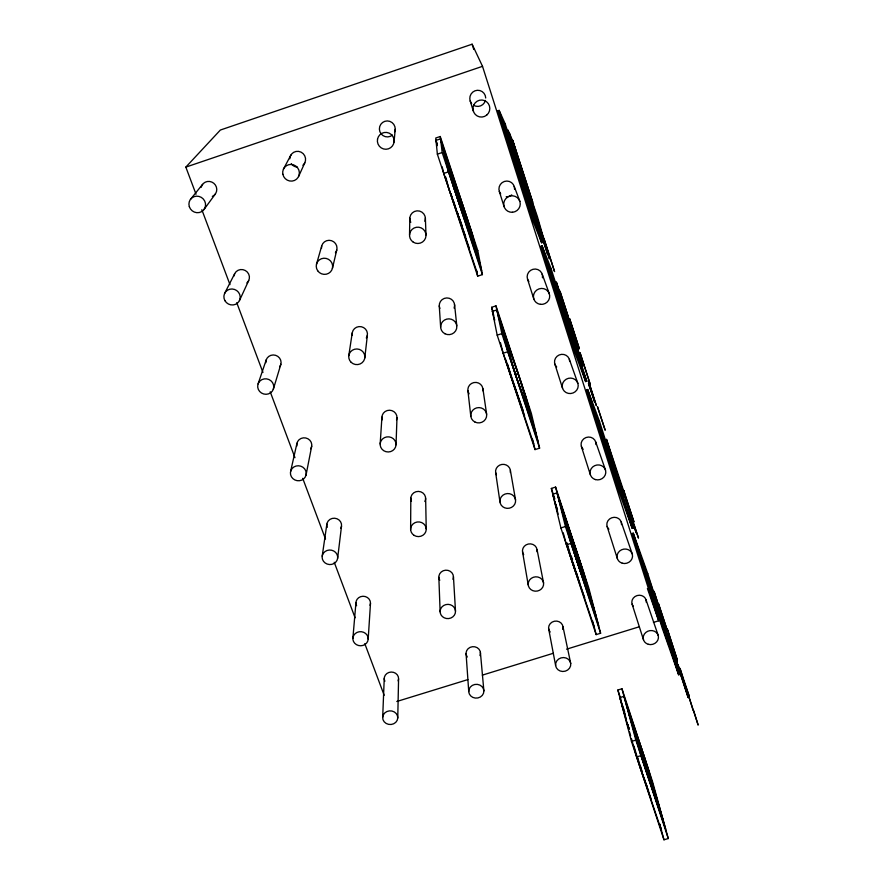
<?xml version="1.0" encoding="UTF-8"?>
<svg xmlns="http://www.w3.org/2000/svg" width="884" height="884" viewBox="0 0 884 884"><rect width="100%" height="100%" fill="white"/><g stroke="black" fill="none" stroke-linecap="round" stroke-linejoin="round"><path stroke-width="1.33" d="M410.618 529.604L410.817 498.046M409.535 234.89L409.8 218.171M524.256 181.552L542.522 237.929M397.756 718.04A7.547 6.84 0.6 0 0 386.772 711.587A7.547 6.84 0.6 0 0 386.131 723.432A7.547 6.84 0.6 0 0 397.756 718.04L398.573 678.945M396.032 444.807A7.945 7.58 2.8 0 0 384.474 437.635A7.945 7.58 2.8 0 0 383.8 450.752A7.945 7.58 2.8 0 0 396.032 444.807L396.982 417.845M382.684 717.355L384.242 678.282M543.903 238.194L554.566 271.609L543.991 238.923M368.186 639.088A7.669 7.05 2.7 0 0 356.992 632.436A7.669 7.05 2.7 0 0 356.407 644.635A7.669 7.05 2.7 0 0 368.186 639.088L370.495 603.352M380.164 444.011L381.932 417.082M352.871 638.37L355.943 602.667M394.032 142.125L395.225 129.373M364.783 357.998L367.379 335.169M337.622 558.401A7.79 7.271 5.7 0 0 326.992 550.511A7.79 7.271 5.7 0 0 325.124 562.964A7.79 7.271 5.7 0 0 337.622 558.401L341.511 526.212M322.196 556.202L326.859 524.113M348.793 355.611L352.241 332.892M306.019 475.172A7.923 7.492 10.3 0 0 296.074 466.034A7.923 7.492 10.3 0 0 292.88 478.609A7.923 7.492 10.3 0 0 306.019 475.172L311.721 446.066M290.626 471.393L296.98 443.171M332.428 268.36L336.782 249.94M316.472 264.272L321.688 246.05M273.322 389.269A8.078 7.713 17.5 0 0 264.194 378.904A8.078 7.713 17.5 0 0 259.642 391.468A8.078 7.713 17.5 0 0 273.322 389.269L280.891 364.197M258.106 383.844L266.261 359.755M511.438 141.429L508.046 130.047L544.08 239.918L537.395 216.613L529.803 194.403L549.472 258.868L531.35 202.9M298.582 176.524L304.836 162.767M239.476 300.56L248.724 280.526M224.602 293.433L234.658 273.742M283.466 169.065L290.935 154.987M203.961 209.563L215.265 194.104M190.513 199.32L202.558 184.38M196.027 194.226L185.839 167.109L220.359 130.036L472.111 44.2L482.52 66.333L658.679 620.8L653.42 622.424M185.839 167.109L482.52 66.333M498.035 110.765L499.151 110.389L505.25 123.97L542.776 242.382L541.605 242.768L533.229 221.63L498.035 110.765L504.046 124.368L541.605 242.768M440.254 136.501L435.768 138.014L437.359 154.148L477.68 276.162L482.41 274.604L477.78 250.592L440.254 136.501L442.177 152.534L482.41 274.604M437.237 145.661L436 140.368L440.53 138.843L472.056 233.177L481.647 270.648L448.531 171.839L440.53 138.843M504.046 124.368L505.25 123.97M437.359 154.148L442.177 152.534M510.808 143.285L509.637 143.672L517.173 170.037L531.726 213.298L532.886 212.911L511.228 144.6L518.3 169.662L532.886 212.911M476.973 272.184L443.735 173.441L448.531 171.839M453.448 187.021L455.724 186.27L468.686 226.647L466.012 221.829L452.707 180.402L455.724 186.27M517.173 170.037L518.3 169.662M533.229 221.63L534.334 221.265L542.776 242.382M475.581 251.31L477.78 250.592M541.052 246.249L542.146 245.896L551.097 268.637L586.777 381.203L585.628 381.579L574.622 351.998L541.052 246.249L549.925 269.023L585.628 381.579M549.925 269.023L551.097 268.637M491.614 307.3L495.968 305.864L531.339 413.358L539.605 448.144L535.019 449.602L497.184 335.147L491.614 307.3L492.907 311.223M494.432 319.223L492.421 311.367L496.83 309.93L525.936 396.949L538.245 442.42L507.825 351.721L496.83 309.93M497.184 335.147L501.858 333.622L495.968 305.864M533.704 443.867L503.162 353.235L507.825 351.721M574.622 351.998L575.694 351.655L586.777 381.203M514.786 374.573L518.035 373.523L533.881 426.784L516.422 377.137L500.587 323.61L518.035 373.523M586.644 389.866L587.716 389.524L599.529 421.436L633.309 527.991L632.182 528.345L618.535 490.311L586.644 389.866L598.391 421.801L632.182 528.345M598.391 421.801L599.529 421.436M597.783 423.016L598.877 422.662L610.546 457.315L621.109 491.703L620.004 492.057L597.783 423.016L620.004 492.057M600.203 429.646L601.319 429.293M601.916 437.027L602.999 436.685L598.877 422.662M608.369 457.348L609.441 457.006L621.109 491.703M609.43 457.669L610.546 457.315M551.362 488.432L555.594 487.084L588.711 587.727L600.612 633.231L596.159 634.613L560.898 527.936L551.362 488.432L554.809 498.885M558.169 514.179L552.765 494.222L557.042 492.863L583.65 572.357L598.656 625.773L570.987 543.362L557.042 492.863M616.104 478.719L617.22 478.366M617.352 484.686L618.435 484.344M618.535 490.311L619.585 489.979L633.309 527.991M560.898 527.936L565.44 526.51L555.594 487.084M592.457 620.601L594.258 627.132L566.467 544.776L570.987 543.362M632.248 533.505L633.287 533.174L647.795 573.727L679.719 674.448L678.625 674.779L662.492 628.789L632.248 533.505L646.679 574.07L647.795 573.727M641.187 560.754L642.248 560.434L651.154 585.418L670.094 645.165L669.011 645.497L659.53 618.546L641.187 560.754L650.06 585.749L669.011 645.497M650.06 585.749L651.154 585.418M659.53 618.546L660.58 618.225L670.094 645.165M396.794 701.498L467.857 679.597M482.332 675.133L553.406 653.243M566.556 649.188L638.944 626.878M662.492 628.789L663.519 628.469L679.719 674.448M617.861 690.017L621.949 688.769L652.646 782.064L668.271 838.529L663.983 839.8L631.474 741.422L617.861 690.017L620.855 699.089M628.789 729.245L619.861 697.575L623.994 696.316L647.95 767.798L665.718 829.28L640.955 755.643L623.994 696.316M631.474 741.422L635.839 740.107L621.949 688.769M637.707 744.472L639.751 743.853L656.967 799.744L649.674 780.981L632.071 723.731L639.751 743.853M631.397 738.483L636.602 756.947L640.955 755.643M535.627 215.574L512.112 141.926M535.969 215.818L539.881 231.055L547.594 254.238M580.114 356.683L563.826 304.98L582.899 365.821M588.479 383.568L593.518 398.33M564.412 307.466L556.312 281.897L561.042 296.184M524.267 181.574L526.068 186.469L525.129 183.065M676.172 661.199L679.056 669.873M634.104 526.068L629.728 513.361L636.204 532.82M582.899 365.777L580.445 357.711M679 669.74L667.442 633.485L671.243 644.524M636.137 532.698L626.436 501.14L638.513 538.124L634.104 525.251M645.386 782.274L646.867 786.02M458.818 217.022L462.111 225.63M514.223 186.413L519.88 201.43M201.839 209.718L229.973 284.626M236.757 302.704L262.946 372.44M270.217 391.811L294.958 457.669M302.715 478.332L325.511 539.03M334.24 562.279L355.092 617.806M364.794 643.64L384.186 695.299M574.246 344.462L573.495 342.395M624.237 492.156L623.761 490.366L633.961 521.969L606.468 439.215L622.668 491.272L624.447 496.543L611.894 457.282L626.458 501.151L624.071 492.41M456.94 211.895L461.194 223.564M643.43 776.903L648.613 791.147M542.223 274.217L549.351 293.886M626.469 719.576L622.347 706.393L625.485 715.454M579.683 582.722L574.235 567.528L566.876 542.743M523.085 410.419L511.803 378.628L507.593 364.263M569.362 359.346L577.871 383.369A8.044 7.702 -18.6 0 1 568.401 393.402A8.044 7.702 -18.6 0 1 564.346 380.695A8.044 7.702 -18.6 0 1 577.871 383.369M453.249 201.442L465.625 236.592M647.397 588.501L658.679 620.8M595.694 441.912L605.485 470.012M650.944 798.495L640.546 768.638L633.972 746.118M524.577 415.69L505.803 359.744M584.722 597.827L570.887 557.859L566.766 543.505M572.976 340.915L552.036 278.637L573.606 345.92L562.821 310.837M621.242 522.035L632.237 553.959M469.183 247.818L449.028 189.154L445.779 177.187M557.484 509.527L554.798 501.714L557.417 510.853M646.038 599.827L658.16 635.331M555.981 286.118L553.163 278.272L560.986 304.24M636.602 756.947L661.475 830.54L659.608 823.999M436 140.368L437.315 144.302M492.421 311.367L493.736 315.268M552.765 494.222L554.511 499.427M619.861 697.575L624.679 711.863M557.075 289.366L557.671 291.134M557.992 292.107L563.97 310.461M671.409 645L676.039 660.779M501.858 333.622L539.605 448.144M565.44 526.51L600.612 633.231M635.839 740.107L668.271 838.529M681.984 676.161L689.155 695.995L679.962 668.249L683.034 678.437M693.609 710.471L698.161 725.112L688.724 696.194L693.144 710.493M681.763 676.779L677.862 664.249L686.448 690.514L682.967 679.188M543.892 242.183L547.605 254.249M531.394 203.055L513.173 142.114L509.372 132.987L515.814 154.7L515.648 153.993M564.323 311.566L567.627 321.931M561.915 307.157L562.887 310.207M632.104 604.137L643.497 639.839M642.248 560.434L678.625 674.779M499.151 110.389L534.334 221.265M542.146 245.896L575.694 351.655M587.716 389.524L619.585 489.979M633.287 533.174L663.519 628.469M472.111 44.2L473.78 49.46M607.12 526.466L617.352 558.6M581.374 446.475L590.379 474.796M554.854 364.042L562.544 388.297M593.628 398.706L594.722 402.308L588.479 383.601M527.505 279.046L533.803 298.969M561.395 297.3L564.224 306.615M567.937 322.925L568.567 324.892M499.294 191.386L504.101 206.668M568.876 325.887L569.484 327.831M569.782 328.793L573.495 340.926M470.189 100.92L473.393 111.251M571.296 556.091L572.512 560.014M576.578 573.119L577.793 577.042M457.194 211.773L458.409 215.718M627.861 725.002L629.054 728.902M640.204 765.356L642.193 771.865M643.795 777.069L644.989 780.97M573.02 562.323L576.622 574.191M522.985 175.872L514.554 149.871L514.819 151.042M627.817 724.847L628.988 728.747M637.574 757.389L643.044 775.611M453.713 201.397L456.476 210.602M626.999 722.283L628.933 728.902M450.984 193.607L452.862 200.138M573.97 342.539L574.578 344.749M629.541 731.886L630.657 735.842M494.012 317.566L494.753 320.207M659.696 824.021L663.983 839.8M563.23 532.798L566.467 544.776M532.323 438.663L533.361 442.564M500.477 342.771L503.162 353.235M594.17 626.789L596.159 634.613M442.188 166.833L443.735 173.441M533.174 441.558L535.019 449.602M562.997 626.789L570.732 663.53A7.625 6.962 -8.8 0 1 560.147 670.989A7.625 6.962 -8.8 0 1 558.644 659.033A7.625 6.962 -8.8 0 1 570.732 663.53M537.085 549.76L543.572 582.998A7.735 7.183 -8.6 0 1 532.853 590.678A7.735 7.183 -8.6 0 1 531.273 578.346A7.735 7.183 -8.6 0 1 543.572 582.998M548.632 628.69L555.616 665.519M476.73 270.802L477.68 276.162M510.399 470.421L515.549 499.913A7.857 7.404 -8.3 0 1 504.709 507.836A7.857 7.404 -8.3 0 1 503.029 495.117A7.857 7.404 -8.3 0 1 515.549 499.913M522.51 551.704L528.234 585.042M495.615 472.421L499.979 502.013M482.896 388.673L486.631 414.176M467.901 390.728L470.818 416.342M454.553 304.405L456.774 325.655M480.399 652.337L483.879 690.901A7.58 6.906 -3.9 0 1 472.741 697.354A7.58 6.906 -3.9 0 1 472.299 685.409A7.58 6.906 -3.9 0 1 483.879 690.901M466.067 653.596L468.741 691.564M439.26 305.798L440.641 327.113M453.448 576.666L455.503 611.164A7.691 7.116 -2.6 0 1 444.232 617.817A7.691 7.116 -2.6 0 1 443.713 605.485A7.691 7.116 -2.6 0 1 455.503 611.164M438.84 577.307L440.133 611.827M425.381 218.237L426 234.967M425.635 498.09L426.232 528.919M384.86 681.266A7.171 6.553 0.7 0 1 391.181 672.05A7.171 6.553 0.7 0 1 398.143 680.89M467.293 657.044A7.205 6.608 -4 0 1 472.454 646.712A7.205 6.608 -4 0 1 479.979 655.585M550.179 632.049A7.249 6.663 -9 0 1 554.379 621.231A7.249 6.663 -9 0 1 562.765 629.408M633.353 606.336A7.293 6.696 -14.1 0 1 637.033 595.584A7.293 6.696 -14.1 0 1 646.303 602.324M356.583 605.728A7.282 6.74 2.9 0 1 362.948 596.258A7.282 6.74 2.9 0 1 370.053 605.363M439.746 580.302A7.315 6.807 -2.6 0 1 445.635 570.191A7.315 6.807 -2.6 0 1 452.973 579.363M523.671 554.633A7.348 6.862 -8.8 0 1 528.301 544.025A7.348 6.862 -8.8 0 1 537.019 551.771M608.877 529.24A7.404 6.906 -15.2 0 1 611.717 517.792A7.404 6.906 -15.2 0 1 621.518 524.61M327.213 527.383A7.392 6.939 6.1 0 1 334.583 518.223A7.392 6.939 6.1 0 1 340.848 528.245M411.436 501.239A7.415 7.017 -0.6 0 1 418.397 491.393A7.415 7.017 -0.6 0 1 424.861 501.526M496.443 474.863A7.459 7.072 -8.5 0 1 501.803 464.443A7.459 7.072 -8.5 0 1 510.344 472.498M583.175 449.326A7.514 7.116 -16.8 0 1 586.004 437.536A7.514 7.116 -16.8 0 1 595.982 444.575M296.88 445.989A7.514 7.138 10.9 0 1 305.72 437.967A7.514 7.138 10.9 0 1 310.693 448.807M382.33 419.767A7.536 7.227 3 0 1 389.546 410.231A7.536 7.227 3 0 1 396.529 419.988M469.128 393.833A7.569 7.293 -7.9 0 1 473.78 382.584A7.569 7.293 -7.9 0 1 482.852 390.816M556.688 366.982A7.625 7.326 -19.6 0 1 559.163 354.97A7.625 7.326 -19.6 0 1 569.694 361.357M265.863 362.672A7.658 7.348 18.6 0 1 275.62 355.313A7.658 7.348 18.6 0 1 279.565 366.904M352.252 335.08A7.658 7.437 10.3 0 1 361.346 326.737A7.658 7.437 10.3 0 1 366.308 338.008M439.889 308.483A7.68 7.514 -6.3 0 1 446.763 297.941A7.68 7.514 -6.3 0 1 454.111 308.096M528.864 281.521A7.746 7.558 -25.8 0 1 532.93 269.311A7.746 7.558 -25.8 0 1 542.456 277.797M234.006 275.974A7.812 7.536 29.9 0 1 245.277 270.493A7.812 7.536 29.9 0 1 246.857 282.946M321.478 248.338A7.801 7.647 26.6 0 1 331.5 240.68A7.801 7.647 26.6 0 1 335.412 252.747M410.773 222.337A7.801 7.757 4.2 0 1 417.005 210.845A7.801 7.757 4.2 0 1 424.895 221.309M500.698 193.939A7.89 7.779 -44 0 1 504.377 181.463A7.89 7.779 -44 0 1 514.576 189.32M511.714 194.889A7.89 7.779 -44 0 1 506.223 196.712M201.232 187.264A8 7.713 42.7 0 1 213.795 183.275A8 7.713 42.7 0 1 212.337 196.425M297.444 167.131A8 7.823 49.1 0 1 291.289 163.717M289.797 158.811A8 7.823 49.1 0 1 301.057 152.136A8 7.823 49.1 0 1 302.914 165.286M392.441 135.053A8.011 7.923 71.9 0 1 379.866 131.639A8.011 7.923 71.9 0 1 387.314 120.931A8.011 7.923 71.9 0 1 394.739 131.749M471.625 103.561A8.089 7.956 -74.8 0 1 474.929 90.82A8.089 7.956 -74.8 0 1 485.714 98.014M485.438 100.411A8.089 7.956 -74.8 0 1 473.426 105.174M579.329 348.661L569.627 318.66L579.296 348.683M596.335 405.513L588.457 380.971L596.313 405.524M679.023 669.464L688.216 697.708L679.056 669.508M677.288 661.74L669.641 638.16L677.266 661.74M466.675 220.381L466.432 222.591L454.774 186.833L455.26 185.375L466.675 220.381M559.959 291.179L568.578 317.743L559.981 291.201M532.709 202.182L512.643 140.213L532.709 202.182M667.652 631.563L658.436 603.573L667.652 631.563M597.429 406.607L605.109 430.011L597.429 406.607M667.365 629.231L677.221 659.718L667.409 629.342M585.794 582.6L583.528 579.108L569.174 533.737L571.815 538.433L585.794 582.6M590.28 384.507L580.014 352.65L590.291 384.496M665.995 628.701L653.994 591.186L666.006 628.701M588.225 590.401L582.633 576.976L566.732 525.892L572.721 540.665L588.225 590.401M470.918 233.685L465.083 219.586L450.442 173.242L456.663 188.59L470.918 233.685M463.945 213.21L457.636 194.37L463.945 213.21M473.283 241.321L463.525 215.464L448.066 165.584L458.199 192.69L473.283 241.321M590.844 598.943L581.075 572.81L564.147 517.438L574.246 544.798L590.844 598.943M464.586 215.32L456.995 192.259L464.586 215.32M475.691 249.277L461.205 209.033L445.713 157.772L460.409 198.889L475.691 249.277M659.862 809.313L647.751 775.611L629.275 714.46L641.618 749.091L659.862 809.313M593.551 607.971L578.711 566.125L561.55 508.764L576.512 551.218L593.551 607.971M461.194 203.906L456.376 190.171L465.216 217.442L461.194 203.906M478.023 257.2L458 199.861L443.525 150.28L463.415 207.519L478.023 257.2M662.834 819.324L644.889 767.334L626.513 705.134L644.314 756.936L662.834 819.324M462.177 206.757L455.824 188.237L465.78 219.42L462.177 206.757M596.225 617.098L575.385 556.456L559.108 500.355L579.606 560.29L596.225 617.098M521.516 383.744L498.466 316.118L512.665 366.142L536.245 435.027L521.516 383.744M480.089 264.548L453.801 187.563L441.713 143.716L467.271 218.878L480.089 264.548M463.415 210.425L455.404 186.635L466.222 221.099L463.415 210.425M464.907 214.967L455.194 185.596L456.586 192.403L466.476 222.249L464.907 214.967M648.337 644.326A7.68 7.006 -13.8 0 0 658.326 635.939A7.68 7.006 -13.8 0 0 645.817 632.458A7.68 7.006 -13.8 0 0 648.337 644.326M622.292 563.23A7.801 7.227 -14.7 0 0 632.403 554.588A7.801 7.227 -14.7 0 0 619.673 550.997A7.801 7.227 -14.7 0 0 622.292 563.23M414.154 535.406A7.812 7.348 -0.6 0 0 426.232 529.638A7.812 7.348 -0.6 0 0 414.894 522.709A7.812 7.348 -0.6 0 0 414.154 535.406M595.429 479.581A7.923 7.459 -16.2 0 0 605.65 470.664A7.923 7.459 -16.2 0 0 592.7 466.951A7.923 7.459 -16.2 0 0 595.429 479.581M474.962 422.044A7.978 7.647 -7.6 0 0 486.697 414.905A7.978 7.647 -7.6 0 0 474.509 408.795A7.978 7.647 -7.6 0 0 474.962 422.044M351.18 362.352A8.078 7.823 9.4 0 0 364.628 358.771A8.078 7.823 9.4 0 0 354.572 349.246A8.078 7.823 9.4 0 0 351.18 362.352M444.961 333.765A8.111 7.901 -5.9 0 0 456.84 326.406A8.111 7.901 -5.9 0 0 444.42 320.085A8.111 7.901 -5.9 0 0 444.961 333.765M540.5 304.35A8.177 7.945 -23.8 0 0 549.097 293.212A8.177 7.945 -23.8 0 0 535.118 291.676A8.177 7.945 -23.8 0 0 540.5 304.35M224.923 300.682A8.243 7.934 28.2 0 0 239.078 301.278A8.243 7.934 28.2 0 0 232.127 288.991A8.243 7.934 28.2 0 0 224.923 300.682M317.676 270.758A8.243 8.055 23.8 0 0 331.854 269.918A8.243 8.055 23.8 0 0 323.82 258.227A8.243 8.055 23.8 0 0 317.676 270.758M413.259 242.161A8.243 8.166 2.4 0 0 426 235.774A8.243 8.166 2.4 0 0 414.032 228.039A8.243 8.166 2.4 0 0 413.259 242.161M512.499 212.27A8.332 8.199 -39.3 0 0 518.886 199.375A8.332 8.199 -39.3 0 0 504.576 200.469A8.332 8.199 -39.3 0 0 512.499 212.27M189.331 206.69A8.453 8.122 40.7 0 0 203.43 210.204A8.453 8.122 40.7 0 0 198.966 196.414A8.453 8.122 40.7 0 0 189.331 206.69M282.847 174.236A8.453 8.254 45.9 0 0 296.549 179.176A8.453 8.254 45.9 0 0 293.698 164.932A8.453 8.254 45.9 0 0 282.847 174.236M377.523 139.131A8.453 8.376 67.9 0 0 388.452 148.832A8.453 8.376 67.9 0 0 391.258 134.501A8.453 8.376 67.9 0 0 377.523 139.131M486.686 115.13A8.542 8.409 -72.2 0 0 484.443 100.555A8.542 8.409 -72.2 0 0 473.084 109.925A8.542 8.409 -72.2 0 0 486.686 115.13"/></g></svg>
